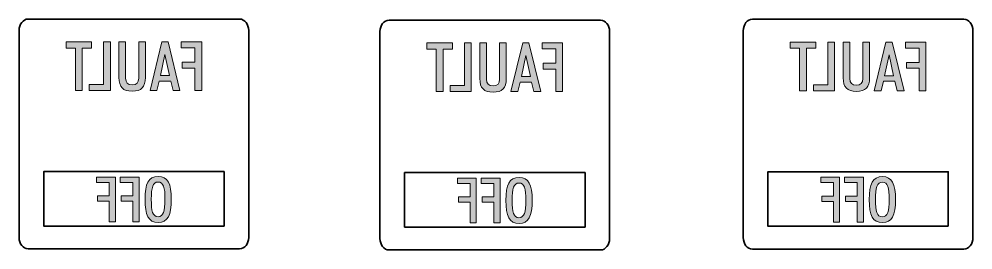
# Model space of a CAD drawing. Header units: millimetres. Extents: x 8 to 201, y 31 to 295.
# Drawn here: x 98.1 to 156.2, y 145.4 to 159.5 of the extents above; entities that cross this region are included whole.
import ezdxf

# ---------------------------------------------------------------- set-up
doc = ezdxf.new("R2010")
doc.units = ezdxf.units.MM
doc.header["$MEASUREMENT"] = 0
doc.layers.add('Layer 1', color=7, linetype='Continuous', lineweight=0)

# ---------------------------------------------------------------- blocks, each defined once
blk = doc.blocks.new('Block_110')
at = {"layer": 'Layer 1', "true_color": 0x1d1e1b, "transparency": 33554687}
h = blk.add_hatch(color=250, dxfattribs=at)
h.dxf.hatch_style = 2
edge = h.paths.add_edge_path()
edge.add_spline(control_points=[(125.957, 147.068), (125.957, 147.068), (125.578, 147.068), (125.578, 147.068), (125.578, 147.068), (125.578, 148.328), (125.578, 148.328), (125.578, 148.328), (124.866, 148.328), (124.866, 148.328), (124.866, 148.328), (124.866, 148.653), (124.866, 148.653), (124.866, 148.653), (125.578, 148.653), (125.578, 148.653), (125.578, 148.653), (125.578, 149.469), (125.578, 149.469), (125.578, 149.469), (124.803, 149.469), (124.803, 149.469), (124.803, 149.469), (124.803, 149.799), (124.803, 149.799), (124.803, 149.799), (125.957, 149.799), (125.957, 149.799), (125.957, 149.799), (125.957, 147.068), (125.957, 147.068)], knot_values=[0, 0, 0, 0, 1, 1, 1, 2, 2, 2, 3, 3, 3, 4, 4, 4, 5, 5, 5, 6, 6, 6, 7, 7, 7, 8, 8, 8, 9, 9, 9, 10, 10, 10, 10], degree=3, periodic=0)
h = blk.add_hatch(color=250, dxfattribs=at)
h.dxf.hatch_style = 2
edge = h.paths.add_edge_path()
edge.add_spline(control_points=[(127.407, 147.068), (127.407, 147.068), (127.028, 147.068), (127.028, 147.068), (127.028, 147.068), (127.028, 148.328), (127.028, 148.328), (127.028, 148.328), (126.317, 148.328), (126.317, 148.328), (126.317, 148.328), (126.317, 148.653), (126.317, 148.653), (126.317, 148.653), (127.028, 148.653), (127.028, 148.653), (127.028, 148.653), (127.028, 149.469), (127.028, 149.469), (127.028, 149.469), (126.253, 149.469), (126.253, 149.469), (126.253, 149.469), (126.253, 149.799), (126.253, 149.799), (126.253, 149.799), (127.407, 149.799), (127.407, 149.799), (127.407, 149.799), (127.407, 147.068), (127.407, 147.068)], knot_values=[0, 0, 0, 0, 1, 1, 1, 2, 2, 2, 3, 3, 3, 4, 4, 4, 5, 5, 5, 6, 6, 6, 7, 7, 7, 8, 8, 8, 9, 9, 9, 10, 10, 10, 10], degree=3, periodic=0)
h = blk.add_hatch(color=250, dxfattribs=at)
h.dxf.hatch_style = 2
edge = h.paths.add_edge_path()
edge.add_spline(control_points=[(128.98, 148.439), (128.98, 149.155), (128.889, 149.492), (128.561, 149.492), (128.233, 149.492), (128.146, 149.155), (128.146, 148.439), (128.146, 147.723), (128.221, 147.382), (128.557, 147.382), (128.881, 147.382), (128.98, 147.719), (128.98, 148.439)], knot_values=[0, 0, 0, 0, 1, 1, 1, 2, 2, 2, 3, 3, 3, 4, 4, 4, 4], degree=3, periodic=0)
edge = h.paths.add_edge_path()
edge.add_spline(control_points=[(129.363, 148.431), (129.363, 147.474), (129.154, 147.033), (128.561, 147.033), (127.968, 147.033), (127.763, 147.478), (127.763, 148.431), (127.763, 149.389), (127.968, 149.833), (128.561, 149.833), (129.154, 149.833), (129.363, 149.389), (129.363, 148.431)], knot_values=[0, 0, 0, 0, 1, 1, 1, 2, 2, 2, 3, 3, 3, 4, 4, 4, 4], degree=3, periodic=0)
at = {"layer": 'Layer 1'}
for points, knots in [([(125.957, 147.068), (125.957, 147.068), (125.578, 147.068), (125.578, 147.068), (125.578, 147.068), (125.578, 148.328), (125.578, 148.328), (125.578, 148.328), (124.866, 148.328), (124.866, 148.328), (124.866, 148.328), (124.866, 148.653), (124.866, 148.653), (124.866, 148.653), (125.578, 148.653), (125.578, 148.653), (125.578, 148.653), (125.578, 149.469), (125.578, 149.469), (125.578, 149.469), (124.803, 149.469), (124.803, 149.469), (124.803, 149.469), (124.803, 149.799), (124.803, 149.799), (124.803, 149.799), (125.957, 149.799), (125.957, 149.799), (125.957, 149.799), (125.957, 147.068), (125.957, 147.068)], [0, 0, 0, 0, 1, 1, 1, 2, 2, 2, 3, 3, 3, 4, 4, 4, 5, 5, 5, 6, 6, 6, 7, 7, 7, 8, 8, 8, 9, 9, 9, 10, 10, 10, 10]), ([(127.407, 147.068), (127.407, 147.068), (127.028, 147.068), (127.028, 147.068), (127.028, 147.068), (127.028, 148.328), (127.028, 148.328), (127.028, 148.328), (126.317, 148.328), (126.317, 148.328), (126.317, 148.328), (126.317, 148.653), (126.317, 148.653), (126.317, 148.653), (127.028, 148.653), (127.028, 148.653), (127.028, 148.653), (127.028, 149.469), (127.028, 149.469), (127.028, 149.469), (126.253, 149.469), (126.253, 149.469), (126.253, 149.469), (126.253, 149.799), (126.253, 149.799), (126.253, 149.799), (127.407, 149.799), (127.407, 149.799), (127.407, 149.799), (127.407, 147.068), (127.407, 147.068)], [0, 0, 0, 0, 1, 1, 1, 2, 2, 2, 3, 3, 3, 4, 4, 4, 5, 5, 5, 6, 6, 6, 7, 7, 7, 8, 8, 8, 9, 9, 9, 10, 10, 10, 10]), ([(129.363, 148.431), (129.363, 147.474), (129.154, 147.033), (128.561, 147.033), (127.968, 147.033), (127.763, 147.478), (127.763, 148.431), (127.763, 149.389), (127.968, 149.833), (128.561, 149.833), (129.154, 149.833), (129.363, 149.389), (129.363, 148.431)], [0, 0, 0, 0, 1, 1, 1, 2, 2, 2, 3, 3, 3, 4, 4, 4, 4]), ([(128.98, 148.439), (128.98, 149.155), (128.889, 149.492), (128.561, 149.492), (128.233, 149.492), (128.146, 149.155), (128.146, 148.439), (128.146, 147.723), (128.221, 147.382), (128.557, 147.382), (128.881, 147.382), (128.98, 147.719), (128.98, 148.439)], [0, 0, 0, 0, 1, 1, 1, 2, 2, 2, 3, 3, 3, 4, 4, 4, 4])]:
    blk.add_open_spline(points, degree=3, knots=knots, dxfattribs=at)
blk = doc.blocks.new('Block_111')
at = {"layer": 'Layer 1', "true_color": 0x1d1e1b, "transparency": 33554687}
h = blk.add_hatch(color=250, dxfattribs=at)
h.dxf.hatch_style = 2
edge = h.paths.add_edge_path()
edge.add_spline(control_points=[(123.93, 155.066), (123.93, 155.066), (123.515, 155.066), (123.515, 155.066), (123.515, 155.066), (123.515, 157.659), (123.515, 157.659), (123.515, 157.659), (122.949, 157.659), (122.949, 157.659), (122.949, 157.659), (122.949, 158.028), (122.949, 158.028), (122.949, 158.028), (124.496, 158.028), (124.496, 158.028), (124.496, 158.028), (124.496, 157.659), (124.496, 157.659), (124.496, 157.659), (123.93, 157.659), (123.93, 157.659), (123.93, 157.659), (123.93, 155.066), (123.93, 155.066)], knot_values=[0, 0, 0, 0, 1, 1, 1, 2, 2, 2, 3, 3, 3, 4, 4, 4, 5, 5, 5, 6, 6, 6, 7, 7, 7, 8, 8, 8, 8], degree=3, periodic=0)
h = blk.add_hatch(color=250, dxfattribs=at)
h.dxf.hatch_style = 2
edge = h.paths.add_edge_path()
edge.add_spline(control_points=[(125.649, 155.066), (125.649, 155.066), (124.355, 155.066), (124.355, 155.066), (124.355, 155.066), (124.355, 155.435), (124.355, 155.435), (124.355, 155.435), (125.238, 155.435), (125.238, 155.435), (125.238, 155.435), (125.238, 158.028), (125.238, 158.028), (125.238, 158.028), (125.649, 158.028), (125.649, 158.028), (125.649, 158.028), (125.649, 155.066), (125.649, 155.066)], knot_values=[0, 0, 0, 0, 1, 1, 1, 2, 2, 2, 3, 3, 3, 4, 4, 4, 5, 5, 5, 6, 6, 6, 6], degree=3, periodic=0)
h = blk.add_hatch(color=250, dxfattribs=at)
h.dxf.hatch_style = 2
edge = h.paths.add_edge_path()
edge.add_spline(control_points=[(127.784, 155.855), (127.784, 155.286), (127.54, 155.028), (126.978, 155.028), (126.417, 155.028), (126.172, 155.286), (126.172, 155.855), (126.172, 155.855), (126.172, 158.028), (126.172, 158.028), (126.172, 158.028), (126.58, 158.028), (126.58, 158.028), (126.58, 158.028), (126.58, 155.822), (126.58, 155.822), (126.58, 155.539), (126.708, 155.406), (126.978, 155.406), (127.248, 155.406), (127.377, 155.539), (127.377, 155.822), (127.377, 155.822), (127.377, 158.028), (127.377, 158.028), (127.377, 158.028), (127.784, 158.028), (127.784, 158.028), (127.784, 158.028), (127.784, 155.855), (127.784, 155.855)], knot_values=[0, 0, 0, 0, 1, 1, 1, 2, 2, 2, 3, 3, 3, 4, 4, 4, 5, 5, 5, 6, 6, 6, 7, 7, 7, 8, 8, 8, 9, 9, 9, 10, 10, 10, 10], degree=3, periodic=0)
h = blk.add_hatch(color=250, dxfattribs=at)
h.dxf.hatch_style = 2
edge = h.paths.add_edge_path()
edge.add_spline(control_points=[(128.976, 157.264), (128.976, 157.264), (128.701, 155.98), (128.701, 155.98), (128.701, 155.98), (129.25, 155.98), (129.25, 155.98), (129.25, 155.98), (128.976, 157.264), (128.976, 157.264)], knot_values=[0, 0, 0, 0, 1, 1, 1, 2, 2, 2, 3, 3, 3, 3], degree=3, periodic=0)
edge = h.paths.add_edge_path()
edge.add_spline(control_points=[(129.884, 155.066), (129.884, 155.066), (129.469, 155.066), (129.469, 155.066), (129.469, 155.066), (129.327, 155.647), (129.327, 155.647), (129.327, 155.647), (128.628, 155.647), (128.628, 155.647), (128.628, 155.647), (128.483, 155.066), (128.483, 155.066), (128.483, 155.066), (128.067, 155.066), (128.067, 155.066), (128.067, 155.066), (128.783, 158.028), (128.783, 158.028), (128.783, 158.028), (129.168, 158.028), (129.168, 158.028), (129.168, 158.028), (129.884, 155.066), (129.884, 155.066)], knot_values=[0, 0, 0, 0, 1, 1, 1, 2, 2, 2, 3, 3, 3, 4, 4, 4, 5, 5, 5, 6, 6, 6, 7, 7, 7, 8, 8, 8, 8], degree=3, periodic=0)
h = blk.add_hatch(color=250, dxfattribs=at)
h.dxf.hatch_style = 2
edge = h.paths.add_edge_path()
edge.add_spline(control_points=[(131.217, 155.066), (131.217, 155.066), (130.806, 155.066), (130.806, 155.066), (130.806, 155.066), (130.806, 156.433), (130.806, 156.433), (130.806, 156.433), (130.034, 156.433), (130.034, 156.433), (130.034, 156.433), (130.034, 156.786), (130.034, 156.786), (130.034, 156.786), (130.806, 156.786), (130.806, 156.786), (130.806, 156.786), (130.806, 157.671), (130.806, 157.671), (130.806, 157.671), (129.966, 157.671), (129.966, 157.671), (129.966, 157.671), (129.966, 158.028), (129.966, 158.028), (129.966, 158.028), (131.217, 158.028), (131.217, 158.028), (131.217, 158.028), (131.217, 155.066), (131.217, 155.066)], knot_values=[0, 0, 0, 0, 1, 1, 1, 2, 2, 2, 3, 3, 3, 4, 4, 4, 5, 5, 5, 6, 6, 6, 7, 7, 7, 8, 8, 8, 9, 9, 9, 10, 10, 10, 10], degree=3, periodic=0)
at = {"layer": 'Layer 1'}
for points, knots in [([(123.93, 155.066), (123.93, 155.066), (123.515, 155.066), (123.515, 155.066), (123.515, 155.066), (123.515, 157.659), (123.515, 157.659), (123.515, 157.659), (122.949, 157.659), (122.949, 157.659), (122.949, 157.659), (122.949, 158.028), (122.949, 158.028), (122.949, 158.028), (124.496, 158.028), (124.496, 158.028), (124.496, 158.028), (124.496, 157.659), (124.496, 157.659), (124.496, 157.659), (123.93, 157.659), (123.93, 157.659), (123.93, 157.659), (123.93, 155.066), (123.93, 155.066)], [0, 0, 0, 0, 1, 1, 1, 2, 2, 2, 3, 3, 3, 4, 4, 4, 5, 5, 5, 6, 6, 6, 7, 7, 7, 8, 8, 8, 8]), ([(125.649, 155.066), (125.649, 155.066), (124.355, 155.066), (124.355, 155.066), (124.355, 155.066), (124.355, 155.435), (124.355, 155.435), (124.355, 155.435), (125.238, 155.435), (125.238, 155.435), (125.238, 155.435), (125.238, 158.028), (125.238, 158.028), (125.238, 158.028), (125.649, 158.028), (125.649, 158.028), (125.649, 158.028), (125.649, 155.066), (125.649, 155.066)], [0, 0, 0, 0, 1, 1, 1, 2, 2, 2, 3, 3, 3, 4, 4, 4, 5, 5, 5, 6, 6, 6, 6]), ([(127.784, 155.855), (127.784, 155.286), (127.54, 155.028), (126.978, 155.028), (126.417, 155.028), (126.172, 155.286), (126.172, 155.855), (126.172, 155.855), (126.172, 158.028), (126.172, 158.028), (126.172, 158.028), (126.58, 158.028), (126.58, 158.028), (126.58, 158.028), (126.58, 155.822), (126.58, 155.822), (126.58, 155.539), (126.708, 155.406), (126.978, 155.406), (127.248, 155.406), (127.377, 155.539), (127.377, 155.822), (127.377, 155.822), (127.377, 158.028), (127.377, 158.028), (127.377, 158.028), (127.784, 158.028), (127.784, 158.028), (127.784, 158.028), (127.784, 155.855), (127.784, 155.855)], [0, 0, 0, 0, 1, 1, 1, 2, 2, 2, 3, 3, 3, 4, 4, 4, 5, 5, 5, 6, 6, 6, 7, 7, 7, 8, 8, 8, 9, 9, 9, 10, 10, 10, 10]), ([(129.884, 155.066), (129.884, 155.066), (129.469, 155.066), (129.469, 155.066), (129.469, 155.066), (129.327, 155.647), (129.327, 155.647), (129.327, 155.647), (128.628, 155.647), (128.628, 155.647), (128.628, 155.647), (128.483, 155.066), (128.483, 155.066), (128.483, 155.066), (128.067, 155.066), (128.067, 155.066), (128.067, 155.066), (128.783, 158.028), (128.783, 158.028), (128.783, 158.028), (129.168, 158.028), (129.168, 158.028), (129.168, 158.028), (129.884, 155.066), (129.884, 155.066)], [0, 0, 0, 0, 1, 1, 1, 2, 2, 2, 3, 3, 3, 4, 4, 4, 5, 5, 5, 6, 6, 6, 7, 7, 7, 8, 8, 8, 8]), ([(131.217, 155.066), (131.217, 155.066), (130.806, 155.066), (130.806, 155.066), (130.806, 155.066), (130.806, 156.433), (130.806, 156.433), (130.806, 156.433), (130.034, 156.433), (130.034, 156.433), (130.034, 156.433), (130.034, 156.786), (130.034, 156.786), (130.034, 156.786), (130.806, 156.786), (130.806, 156.786), (130.806, 156.786), (130.806, 157.671), (130.806, 157.671), (130.806, 157.671), (129.966, 157.671), (129.966, 157.671), (129.966, 157.671), (129.966, 158.028), (129.966, 158.028), (129.966, 158.028), (131.217, 158.028), (131.217, 158.028), (131.217, 158.028), (131.217, 155.066), (131.217, 155.066)], [0, 0, 0, 0, 1, 1, 1, 2, 2, 2, 3, 3, 3, 4, 4, 4, 5, 5, 5, 6, 6, 6, 7, 7, 7, 8, 8, 8, 9, 9, 9, 10, 10, 10, 10]), ([(128.976, 157.264), (128.976, 157.264), (128.701, 155.98), (128.701, 155.98), (128.701, 155.98), (129.25, 155.98), (129.25, 155.98), (129.25, 155.98), (128.976, 157.264), (128.976, 157.264)], [0, 0, 0, 0, 1, 1, 1, 2, 2, 2, 3, 3, 3, 3])]:
    blk.add_open_spline(points, degree=3, knots=knots, dxfattribs=at)
blk = doc.blocks.new('Block_112')
at = {"layer": 'Layer 1', "true_color": 0x1d1e1b, "transparency": 33554687}
h = blk.add_hatch(color=250, dxfattribs=at)
h.dxf.hatch_style = 2
edge = h.paths.add_edge_path()
edge.add_spline(control_points=[(148.11, 147.117), (148.11, 147.117), (147.731, 147.117), (147.731, 147.117), (147.731, 147.117), (147.731, 148.377), (147.731, 148.377), (147.731, 148.377), (147.019, 148.377), (147.019, 148.377), (147.019, 148.377), (147.019, 148.703), (147.019, 148.703), (147.019, 148.703), (147.731, 148.703), (147.731, 148.703), (147.731, 148.703), (147.731, 149.519), (147.731, 149.519), (147.731, 149.519), (146.956, 149.519), (146.956, 149.519), (146.956, 149.519), (146.956, 149.848), (146.956, 149.848), (146.956, 149.848), (148.11, 149.848), (148.11, 149.848), (148.11, 149.848), (148.11, 147.117), (148.11, 147.117)], knot_values=[0, 0, 0, 0, 1, 1, 1, 2, 2, 2, 3, 3, 3, 4, 4, 4, 5, 5, 5, 6, 6, 6, 7, 7, 7, 8, 8, 8, 9, 9, 9, 10, 10, 10, 10], degree=3, periodic=0)
h = blk.add_hatch(color=250, dxfattribs=at)
h.dxf.hatch_style = 2
edge = h.paths.add_edge_path()
edge.add_spline(control_points=[(149.56, 147.117), (149.56, 147.117), (149.181, 147.117), (149.181, 147.117), (149.181, 147.117), (149.181, 148.377), (149.181, 148.377), (149.181, 148.377), (148.47, 148.377), (148.47, 148.377), (148.47, 148.377), (148.47, 148.703), (148.47, 148.703), (148.47, 148.703), (149.181, 148.703), (149.181, 148.703), (149.181, 148.703), (149.181, 149.519), (149.181, 149.519), (149.181, 149.519), (148.406, 149.519), (148.406, 149.519), (148.406, 149.519), (148.406, 149.848), (148.406, 149.848), (148.406, 149.848), (149.56, 149.848), (149.56, 149.848), (149.56, 149.848), (149.56, 147.117), (149.56, 147.117)], knot_values=[0, 0, 0, 0, 1, 1, 1, 2, 2, 2, 3, 3, 3, 4, 4, 4, 5, 5, 5, 6, 6, 6, 7, 7, 7, 8, 8, 8, 9, 9, 9, 10, 10, 10, 10], degree=3, periodic=0)
h = blk.add_hatch(color=250, dxfattribs=at)
h.dxf.hatch_style = 2
edge = h.paths.add_edge_path()
edge.add_spline(control_points=[(151.133, 148.488), (151.133, 149.205), (151.042, 149.542), (150.714, 149.542), (150.386, 149.542), (150.299, 149.205), (150.299, 148.488), (150.299, 147.772), (150.374, 147.431), (150.71, 147.431), (151.034, 147.431), (151.133, 147.768), (151.133, 148.488)], knot_values=[0, 0, 0, 0, 1, 1, 1, 2, 2, 2, 3, 3, 3, 4, 4, 4, 4], degree=3, periodic=0)
edge = h.paths.add_edge_path()
edge.add_spline(control_points=[(151.516, 148.481), (151.516, 147.523), (151.307, 147.082), (150.714, 147.082), (150.121, 147.082), (149.916, 147.527), (149.916, 148.481), (149.916, 149.438), (150.121, 149.882), (150.714, 149.882), (151.307, 149.882), (151.516, 149.438), (151.516, 148.481)], knot_values=[0, 0, 0, 0, 1, 1, 1, 2, 2, 2, 3, 3, 3, 4, 4, 4, 4], degree=3, periodic=0)
at = {"layer": 'Layer 1'}
for points, knots in [([(148.11, 147.117), (148.11, 147.117), (147.731, 147.117), (147.731, 147.117), (147.731, 147.117), (147.731, 148.377), (147.731, 148.377), (147.731, 148.377), (147.019, 148.377), (147.019, 148.377), (147.019, 148.377), (147.019, 148.703), (147.019, 148.703), (147.019, 148.703), (147.731, 148.703), (147.731, 148.703), (147.731, 148.703), (147.731, 149.519), (147.731, 149.519), (147.731, 149.519), (146.956, 149.519), (146.956, 149.519), (146.956, 149.519), (146.956, 149.848), (146.956, 149.848), (146.956, 149.848), (148.11, 149.848), (148.11, 149.848), (148.11, 149.848), (148.11, 147.117), (148.11, 147.117)], [0, 0, 0, 0, 1, 1, 1, 2, 2, 2, 3, 3, 3, 4, 4, 4, 5, 5, 5, 6, 6, 6, 7, 7, 7, 8, 8, 8, 9, 9, 9, 10, 10, 10, 10]), ([(149.56, 147.117), (149.56, 147.117), (149.181, 147.117), (149.181, 147.117), (149.181, 147.117), (149.181, 148.377), (149.181, 148.377), (149.181, 148.377), (148.47, 148.377), (148.47, 148.377), (148.47, 148.377), (148.47, 148.703), (148.47, 148.703), (148.47, 148.703), (149.181, 148.703), (149.181, 148.703), (149.181, 148.703), (149.181, 149.519), (149.181, 149.519), (149.181, 149.519), (148.406, 149.519), (148.406, 149.519), (148.406, 149.519), (148.406, 149.848), (148.406, 149.848), (148.406, 149.848), (149.56, 149.848), (149.56, 149.848), (149.56, 149.848), (149.56, 147.117), (149.56, 147.117)], [0, 0, 0, 0, 1, 1, 1, 2, 2, 2, 3, 3, 3, 4, 4, 4, 5, 5, 5, 6, 6, 6, 7, 7, 7, 8, 8, 8, 9, 9, 9, 10, 10, 10, 10]), ([(151.516, 148.481), (151.516, 147.523), (151.307, 147.082), (150.714, 147.082), (150.121, 147.082), (149.916, 147.527), (149.916, 148.481), (149.916, 149.438), (150.121, 149.882), (150.714, 149.882), (151.307, 149.882), (151.516, 149.438), (151.516, 148.481)], [0, 0, 0, 0, 1, 1, 1, 2, 2, 2, 3, 3, 3, 4, 4, 4, 4]), ([(151.133, 148.488), (151.133, 149.205), (151.042, 149.542), (150.714, 149.542), (150.386, 149.542), (150.299, 149.205), (150.299, 148.488), (150.299, 147.772), (150.374, 147.431), (150.71, 147.431), (151.034, 147.431), (151.133, 147.768), (151.133, 148.488)], [0, 0, 0, 0, 1, 1, 1, 2, 2, 2, 3, 3, 3, 4, 4, 4, 4])]:
    blk.add_open_spline(points, degree=3, knots=knots, dxfattribs=at)
blk = doc.blocks.new('Block_113')
at = {"layer": 'Layer 1', "true_color": 0x1d1e1b, "transparency": 33554687}
h = blk.add_hatch(color=250, dxfattribs=at)
h.dxf.hatch_style = 2
edge = h.paths.add_edge_path()
edge.add_spline(control_points=[(146.084, 155.115), (146.084, 155.115), (145.668, 155.115), (145.668, 155.115), (145.668, 155.115), (145.668, 157.708), (145.668, 157.708), (145.668, 157.708), (145.102, 157.708), (145.102, 157.708), (145.102, 157.708), (145.102, 158.078), (145.102, 158.078), (145.102, 158.078), (146.649, 158.078), (146.649, 158.078), (146.649, 158.078), (146.649, 157.708), (146.649, 157.708), (146.649, 157.708), (146.084, 157.708), (146.084, 157.708), (146.084, 157.708), (146.084, 155.115), (146.084, 155.115)], knot_values=[0, 0, 0, 0, 1, 1, 1, 2, 2, 2, 3, 3, 3, 4, 4, 4, 5, 5, 5, 6, 6, 6, 7, 7, 7, 8, 8, 8, 8], degree=3, periodic=0)
h = blk.add_hatch(color=250, dxfattribs=at)
h.dxf.hatch_style = 2
edge = h.paths.add_edge_path()
edge.add_spline(control_points=[(147.802, 155.115), (147.802, 155.115), (146.508, 155.115), (146.508, 155.115), (146.508, 155.115), (146.508, 155.485), (146.508, 155.485), (146.508, 155.485), (147.391, 155.485), (147.391, 155.485), (147.391, 155.485), (147.391, 158.078), (147.391, 158.078), (147.391, 158.078), (147.802, 158.078), (147.802, 158.078), (147.802, 158.078), (147.802, 155.115), (147.802, 155.115)], knot_values=[0, 0, 0, 0, 1, 1, 1, 2, 2, 2, 3, 3, 3, 4, 4, 4, 5, 5, 5, 6, 6, 6, 6], degree=3, periodic=0)
h = blk.add_hatch(color=250, dxfattribs=at)
h.dxf.hatch_style = 2
edge = h.paths.add_edge_path()
edge.add_spline(control_points=[(149.937, 155.905), (149.937, 155.335), (149.693, 155.078), (149.131, 155.078), (148.57, 155.078), (148.325, 155.335), (148.325, 155.905), (148.325, 155.905), (148.325, 158.078), (148.325, 158.078), (148.325, 158.078), (148.733, 158.078), (148.733, 158.078), (148.733, 158.078), (148.733, 155.871), (148.733, 155.871), (148.733, 155.589), (148.861, 155.456), (149.131, 155.456), (149.401, 155.456), (149.53, 155.589), (149.53, 155.871), (149.53, 155.871), (149.53, 158.078), (149.53, 158.078), (149.53, 158.078), (149.937, 158.078), (149.937, 158.078), (149.937, 158.078), (149.937, 155.905), (149.937, 155.905)], knot_values=[0, 0, 0, 0, 1, 1, 1, 2, 2, 2, 3, 3, 3, 4, 4, 4, 5, 5, 5, 6, 6, 6, 7, 7, 7, 8, 8, 8, 9, 9, 9, 10, 10, 10, 10], degree=3, periodic=0)
h = blk.add_hatch(color=250, dxfattribs=at)
h.dxf.hatch_style = 2
edge = h.paths.add_edge_path()
edge.add_spline(control_points=[(151.129, 157.313), (151.129, 157.313), (150.854, 156.029), (150.854, 156.029), (150.854, 156.029), (151.403, 156.029), (151.403, 156.029), (151.403, 156.029), (151.129, 157.313), (151.129, 157.313)], knot_values=[0, 0, 0, 0, 1, 1, 1, 2, 2, 2, 3, 3, 3, 3], degree=3, periodic=0)
edge = h.paths.add_edge_path()
edge.add_spline(control_points=[(152.037, 155.115), (152.037, 155.115), (151.622, 155.115), (151.622, 155.115), (151.622, 155.115), (151.48, 155.697), (151.48, 155.697), (151.48, 155.697), (150.781, 155.697), (150.781, 155.697), (150.781, 155.697), (150.636, 155.115), (150.636, 155.115), (150.636, 155.115), (150.22, 155.115), (150.22, 155.115), (150.22, 155.115), (150.936, 158.078), (150.936, 158.078), (150.936, 158.078), (151.321, 158.078), (151.321, 158.078), (151.321, 158.078), (152.037, 155.115), (152.037, 155.115)], knot_values=[0, 0, 0, 0, 1, 1, 1, 2, 2, 2, 3, 3, 3, 4, 4, 4, 5, 5, 5, 6, 6, 6, 7, 7, 7, 8, 8, 8, 8], degree=3, periodic=0)
h = blk.add_hatch(color=250, dxfattribs=at)
h.dxf.hatch_style = 2
edge = h.paths.add_edge_path()
edge.add_spline(control_points=[(153.37, 155.115), (153.37, 155.115), (152.959, 155.115), (152.959, 155.115), (152.959, 155.115), (152.959, 156.482), (152.959, 156.482), (152.959, 156.482), (152.187, 156.482), (152.187, 156.482), (152.187, 156.482), (152.187, 156.835), (152.187, 156.835), (152.187, 156.835), (152.959, 156.835), (152.959, 156.835), (152.959, 156.835), (152.959, 157.72), (152.959, 157.72), (152.959, 157.72), (152.119, 157.72), (152.119, 157.72), (152.119, 157.72), (152.119, 158.078), (152.119, 158.078), (152.119, 158.078), (153.37, 158.078), (153.37, 158.078), (153.37, 158.078), (153.37, 155.115), (153.37, 155.115)], knot_values=[0, 0, 0, 0, 1, 1, 1, 2, 2, 2, 3, 3, 3, 4, 4, 4, 5, 5, 5, 6, 6, 6, 7, 7, 7, 8, 8, 8, 9, 9, 9, 10, 10, 10, 10], degree=3, periodic=0)
at = {"layer": 'Layer 1'}
for points, knots in [([(146.084, 155.115), (146.084, 155.115), (145.668, 155.115), (145.668, 155.115), (145.668, 155.115), (145.668, 157.708), (145.668, 157.708), (145.668, 157.708), (145.102, 157.708), (145.102, 157.708), (145.102, 157.708), (145.102, 158.078), (145.102, 158.078), (145.102, 158.078), (146.649, 158.078), (146.649, 158.078), (146.649, 158.078), (146.649, 157.708), (146.649, 157.708), (146.649, 157.708), (146.084, 157.708), (146.084, 157.708), (146.084, 157.708), (146.084, 155.115), (146.084, 155.115)], [0, 0, 0, 0, 1, 1, 1, 2, 2, 2, 3, 3, 3, 4, 4, 4, 5, 5, 5, 6, 6, 6, 7, 7, 7, 8, 8, 8, 8]), ([(147.802, 155.115), (147.802, 155.115), (146.508, 155.115), (146.508, 155.115), (146.508, 155.115), (146.508, 155.485), (146.508, 155.485), (146.508, 155.485), (147.391, 155.485), (147.391, 155.485), (147.391, 155.485), (147.391, 158.078), (147.391, 158.078), (147.391, 158.078), (147.802, 158.078), (147.802, 158.078), (147.802, 158.078), (147.802, 155.115), (147.802, 155.115)], [0, 0, 0, 0, 1, 1, 1, 2, 2, 2, 3, 3, 3, 4, 4, 4, 5, 5, 5, 6, 6, 6, 6]), ([(149.937, 155.905), (149.937, 155.335), (149.693, 155.078), (149.131, 155.078), (148.57, 155.078), (148.325, 155.335), (148.325, 155.905), (148.325, 155.905), (148.325, 158.078), (148.325, 158.078), (148.325, 158.078), (148.733, 158.078), (148.733, 158.078), (148.733, 158.078), (148.733, 155.871), (148.733, 155.871), (148.733, 155.589), (148.861, 155.456), (149.131, 155.456), (149.401, 155.456), (149.53, 155.589), (149.53, 155.871), (149.53, 155.871), (149.53, 158.078), (149.53, 158.078), (149.53, 158.078), (149.937, 158.078), (149.937, 158.078), (149.937, 158.078), (149.937, 155.905), (149.937, 155.905)], [0, 0, 0, 0, 1, 1, 1, 2, 2, 2, 3, 3, 3, 4, 4, 4, 5, 5, 5, 6, 6, 6, 7, 7, 7, 8, 8, 8, 9, 9, 9, 10, 10, 10, 10]), ([(152.037, 155.115), (152.037, 155.115), (151.622, 155.115), (151.622, 155.115), (151.622, 155.115), (151.48, 155.697), (151.48, 155.697), (151.48, 155.697), (150.781, 155.697), (150.781, 155.697), (150.781, 155.697), (150.636, 155.115), (150.636, 155.115), (150.636, 155.115), (150.22, 155.115), (150.22, 155.115), (150.22, 155.115), (150.936, 158.078), (150.936, 158.078), (150.936, 158.078), (151.321, 158.078), (151.321, 158.078), (151.321, 158.078), (152.037, 155.115), (152.037, 155.115)], [0, 0, 0, 0, 1, 1, 1, 2, 2, 2, 3, 3, 3, 4, 4, 4, 5, 5, 5, 6, 6, 6, 7, 7, 7, 8, 8, 8, 8]), ([(153.37, 155.115), (153.37, 155.115), (152.959, 155.115), (152.959, 155.115), (152.959, 155.115), (152.959, 156.482), (152.959, 156.482), (152.959, 156.482), (152.187, 156.482), (152.187, 156.482), (152.187, 156.482), (152.187, 156.835), (152.187, 156.835), (152.187, 156.835), (152.959, 156.835), (152.959, 156.835), (152.959, 156.835), (152.959, 157.72), (152.959, 157.72), (152.959, 157.72), (152.119, 157.72), (152.119, 157.72), (152.119, 157.72), (152.119, 158.078), (152.119, 158.078), (152.119, 158.078), (153.37, 158.078), (153.37, 158.078), (153.37, 158.078), (153.37, 155.115), (153.37, 155.115)], [0, 0, 0, 0, 1, 1, 1, 2, 2, 2, 3, 3, 3, 4, 4, 4, 5, 5, 5, 6, 6, 6, 7, 7, 7, 8, 8, 8, 9, 9, 9, 10, 10, 10, 10]), ([(151.129, 157.313), (151.129, 157.313), (150.854, 156.029), (150.854, 156.029), (150.854, 156.029), (151.403, 156.029), (151.403, 156.029), (151.403, 156.029), (151.129, 157.313), (151.129, 157.313)], [0, 0, 0, 0, 1, 1, 1, 2, 2, 2, 3, 3, 3, 3])]:
    blk.add_open_spline(points, degree=3, knots=knots, dxfattribs=at)
blk = doc.blocks.new('Block_116')
at = {"layer": 'Layer 1', "true_color": 0x1d1e1b, "transparency": 33554687}
h = blk.add_hatch(color=250, dxfattribs=at)
h.dxf.hatch_style = 2
edge = h.paths.add_edge_path()
edge.add_spline(control_points=[(103.95, 147.129), (103.95, 147.129), (103.571, 147.129), (103.571, 147.129), (103.571, 147.129), (103.571, 148.389), (103.571, 148.389), (103.571, 148.389), (102.86, 148.389), (102.86, 148.389), (102.86, 148.389), (102.86, 148.715), (102.86, 148.715), (102.86, 148.715), (103.571, 148.715), (103.571, 148.715), (103.571, 148.715), (103.571, 149.531), (103.571, 149.531), (103.571, 149.531), (102.796, 149.531), (102.796, 149.531), (102.796, 149.531), (102.796, 149.86), (102.796, 149.86), (102.796, 149.86), (103.95, 149.86), (103.95, 149.86), (103.95, 149.86), (103.95, 147.129), (103.95, 147.129)], knot_values=[0, 0, 0, 0, 1, 1, 1, 2, 2, 2, 3, 3, 3, 4, 4, 4, 5, 5, 5, 6, 6, 6, 7, 7, 7, 8, 8, 8, 9, 9, 9, 10, 10, 10, 10], degree=3, periodic=0)
h = blk.add_hatch(color=250, dxfattribs=at)
h.dxf.hatch_style = 2
edge = h.paths.add_edge_path()
edge.add_spline(control_points=[(105.4, 147.129), (105.4, 147.129), (105.021, 147.129), (105.021, 147.129), (105.021, 147.129), (105.021, 148.389), (105.021, 148.389), (105.021, 148.389), (104.31, 148.389), (104.31, 148.389), (104.31, 148.389), (104.31, 148.715), (104.31, 148.715), (104.31, 148.715), (105.021, 148.715), (105.021, 148.715), (105.021, 148.715), (105.021, 149.531), (105.021, 149.531), (105.021, 149.531), (104.247, 149.531), (104.247, 149.531), (104.247, 149.531), (104.247, 149.86), (104.247, 149.86), (104.247, 149.86), (105.4, 149.86), (105.4, 149.86), (105.4, 149.86), (105.4, 147.129), (105.4, 147.129)], knot_values=[0, 0, 0, 0, 1, 1, 1, 2, 2, 2, 3, 3, 3, 4, 4, 4, 5, 5, 5, 6, 6, 6, 7, 7, 7, 8, 8, 8, 9, 9, 9, 10, 10, 10, 10], degree=3, periodic=0)
h = blk.add_hatch(color=250, dxfattribs=at)
h.dxf.hatch_style = 2
edge = h.paths.add_edge_path()
edge.add_spline(control_points=[(106.973, 148.501), (106.973, 149.217), (106.882, 149.554), (106.554, 149.554), (106.226, 149.554), (106.139, 149.217), (106.139, 148.501), (106.139, 147.784), (106.214, 147.443), (106.55, 147.443), (106.874, 147.443), (106.973, 147.78), (106.973, 148.501)], knot_values=[0, 0, 0, 0, 1, 1, 1, 2, 2, 2, 3, 3, 3, 4, 4, 4, 4], degree=3, periodic=0)
edge = h.paths.add_edge_path()
edge.add_spline(control_points=[(107.356, 148.493), (107.356, 147.535), (107.147, 147.095), (106.554, 147.095), (105.962, 147.095), (105.756, 147.539), (105.756, 148.493), (105.756, 149.451), (105.962, 149.895), (106.554, 149.895), (107.147, 149.895), (107.356, 149.451), (107.356, 148.493)], knot_values=[0, 0, 0, 0, 1, 1, 1, 2, 2, 2, 3, 3, 3, 4, 4, 4, 4], degree=3, periodic=0)
at = {"layer": 'Layer 1'}
for points, knots in [([(103.95, 147.129), (103.95, 147.129), (103.571, 147.129), (103.571, 147.129), (103.571, 147.129), (103.571, 148.389), (103.571, 148.389), (103.571, 148.389), (102.86, 148.389), (102.86, 148.389), (102.86, 148.389), (102.86, 148.715), (102.86, 148.715), (102.86, 148.715), (103.571, 148.715), (103.571, 148.715), (103.571, 148.715), (103.571, 149.531), (103.571, 149.531), (103.571, 149.531), (102.796, 149.531), (102.796, 149.531), (102.796, 149.531), (102.796, 149.86), (102.796, 149.86), (102.796, 149.86), (103.95, 149.86), (103.95, 149.86), (103.95, 149.86), (103.95, 147.129), (103.95, 147.129)], [0, 0, 0, 0, 1, 1, 1, 2, 2, 2, 3, 3, 3, 4, 4, 4, 5, 5, 5, 6, 6, 6, 7, 7, 7, 8, 8, 8, 9, 9, 9, 10, 10, 10, 10]), ([(105.4, 147.129), (105.4, 147.129), (105.021, 147.129), (105.021, 147.129), (105.021, 147.129), (105.021, 148.389), (105.021, 148.389), (105.021, 148.389), (104.31, 148.389), (104.31, 148.389), (104.31, 148.389), (104.31, 148.715), (104.31, 148.715), (104.31, 148.715), (105.021, 148.715), (105.021, 148.715), (105.021, 148.715), (105.021, 149.531), (105.021, 149.531), (105.021, 149.531), (104.247, 149.531), (104.247, 149.531), (104.247, 149.531), (104.247, 149.86), (104.247, 149.86), (104.247, 149.86), (105.4, 149.86), (105.4, 149.86), (105.4, 149.86), (105.4, 147.129), (105.4, 147.129)], [0, 0, 0, 0, 1, 1, 1, 2, 2, 2, 3, 3, 3, 4, 4, 4, 5, 5, 5, 6, 6, 6, 7, 7, 7, 8, 8, 8, 9, 9, 9, 10, 10, 10, 10]), ([(107.356, 148.493), (107.356, 147.535), (107.147, 147.095), (106.554, 147.095), (105.962, 147.095), (105.756, 147.539), (105.756, 148.493), (105.756, 149.451), (105.962, 149.895), (106.554, 149.895), (107.147, 149.895), (107.356, 149.451), (107.356, 148.493)], [0, 0, 0, 0, 1, 1, 1, 2, 2, 2, 3, 3, 3, 4, 4, 4, 4]), ([(106.973, 148.501), (106.973, 149.217), (106.882, 149.554), (106.554, 149.554), (106.226, 149.554), (106.139, 149.217), (106.139, 148.501), (106.139, 147.784), (106.214, 147.443), (106.55, 147.443), (106.874, 147.443), (106.973, 147.78), (106.973, 148.501)], [0, 0, 0, 0, 1, 1, 1, 2, 2, 2, 3, 3, 3, 4, 4, 4, 4])]:
    blk.add_open_spline(points, degree=3, knots=knots, dxfattribs=at)
blk = doc.blocks.new('Block_117')
at = {"layer": 'Layer 1', "true_color": 0x1d1e1b, "transparency": 33554687}
h = blk.add_hatch(color=250, dxfattribs=at)
h.dxf.hatch_style = 2
edge = h.paths.add_edge_path()
edge.add_spline(control_points=[(101.924, 155.127), (101.924, 155.127), (101.508, 155.127), (101.508, 155.127), (101.508, 155.127), (101.508, 157.72), (101.508, 157.72), (101.508, 157.72), (100.942, 157.72), (100.942, 157.72), (100.942, 157.72), (100.942, 158.09), (100.942, 158.09), (100.942, 158.09), (102.489, 158.09), (102.489, 158.09), (102.489, 158.09), (102.489, 157.72), (102.489, 157.72), (102.489, 157.72), (101.924, 157.72), (101.924, 157.72), (101.924, 157.72), (101.924, 155.127), (101.924, 155.127)], knot_values=[0, 0, 0, 0, 1, 1, 1, 2, 2, 2, 3, 3, 3, 4, 4, 4, 5, 5, 5, 6, 6, 6, 7, 7, 7, 8, 8, 8, 8], degree=3, periodic=0)
h = blk.add_hatch(color=250, dxfattribs=at)
h.dxf.hatch_style = 2
edge = h.paths.add_edge_path()
edge.add_spline(control_points=[(103.643, 155.127), (103.643, 155.127), (102.348, 155.127), (102.348, 155.127), (102.348, 155.127), (102.348, 155.497), (102.348, 155.497), (102.348, 155.497), (103.231, 155.497), (103.231, 155.497), (103.231, 155.497), (103.231, 158.09), (103.231, 158.09), (103.231, 158.09), (103.643, 158.09), (103.643, 158.09), (103.643, 158.09), (103.643, 155.127), (103.643, 155.127)], knot_values=[0, 0, 0, 0, 1, 1, 1, 2, 2, 2, 3, 3, 3, 4, 4, 4, 5, 5, 5, 6, 6, 6, 6], degree=3, periodic=0)
h = blk.add_hatch(color=250, dxfattribs=at)
h.dxf.hatch_style = 2
edge = h.paths.add_edge_path()
edge.add_spline(control_points=[(105.777, 155.917), (105.777, 155.347), (105.533, 155.09), (104.971, 155.09), (104.41, 155.09), (104.165, 155.347), (104.165, 155.917), (104.165, 155.917), (104.165, 158.09), (104.165, 158.09), (104.165, 158.09), (104.573, 158.09), (104.573, 158.09), (104.573, 158.09), (104.573, 155.884), (104.573, 155.884), (104.573, 155.601), (104.701, 155.468), (104.971, 155.468), (105.241, 155.468), (105.37, 155.601), (105.37, 155.884), (105.37, 155.884), (105.37, 158.09), (105.37, 158.09), (105.37, 158.09), (105.777, 158.09), (105.777, 158.09), (105.777, 158.09), (105.777, 155.917), (105.777, 155.917)], knot_values=[0, 0, 0, 0, 1, 1, 1, 2, 2, 2, 3, 3, 3, 4, 4, 4, 5, 5, 5, 6, 6, 6, 7, 7, 7, 8, 8, 8, 9, 9, 9, 10, 10, 10, 10], degree=3, periodic=0)
h = blk.add_hatch(color=250, dxfattribs=at)
h.dxf.hatch_style = 2
edge = h.paths.add_edge_path()
edge.add_spline(control_points=[(106.969, 157.325), (106.969, 157.325), (106.694, 156.041), (106.694, 156.041), (106.694, 156.041), (107.243, 156.041), (107.243, 156.041), (107.243, 156.041), (106.969, 157.325), (106.969, 157.325)], knot_values=[0, 0, 0, 0, 1, 1, 1, 2, 2, 2, 3, 3, 3, 3], degree=3, periodic=0)
edge = h.paths.add_edge_path()
edge.add_spline(control_points=[(107.877, 155.127), (107.877, 155.127), (107.462, 155.127), (107.462, 155.127), (107.462, 155.127), (107.32, 155.709), (107.32, 155.709), (107.32, 155.709), (106.622, 155.709), (106.622, 155.709), (106.622, 155.709), (106.476, 155.127), (106.476, 155.127), (106.476, 155.127), (106.06, 155.127), (106.06, 155.127), (106.06, 155.127), (106.776, 158.09), (106.776, 158.09), (106.776, 158.09), (107.162, 158.09), (107.162, 158.09), (107.162, 158.09), (107.877, 155.127), (107.877, 155.127)], knot_values=[0, 0, 0, 0, 1, 1, 1, 2, 2, 2, 3, 3, 3, 4, 4, 4, 5, 5, 5, 6, 6, 6, 7, 7, 7, 8, 8, 8, 8], degree=3, periodic=0)
h = blk.add_hatch(color=250, dxfattribs=at)
h.dxf.hatch_style = 2
edge = h.paths.add_edge_path()
edge.add_spline(control_points=[(109.211, 155.127), (109.211, 155.127), (108.799, 155.127), (108.799, 155.127), (108.799, 155.127), (108.799, 156.494), (108.799, 156.494), (108.799, 156.494), (108.028, 156.494), (108.028, 156.494), (108.028, 156.494), (108.028, 156.848), (108.028, 156.848), (108.028, 156.848), (108.799, 156.848), (108.799, 156.848), (108.799, 156.848), (108.799, 157.733), (108.799, 157.733), (108.799, 157.733), (107.959, 157.733), (107.959, 157.733), (107.959, 157.733), (107.959, 158.09), (107.959, 158.09), (107.959, 158.09), (109.211, 158.09), (109.211, 158.09), (109.211, 158.09), (109.211, 155.127), (109.211, 155.127)], knot_values=[0, 0, 0, 0, 1, 1, 1, 2, 2, 2, 3, 3, 3, 4, 4, 4, 5, 5, 5, 6, 6, 6, 7, 7, 7, 8, 8, 8, 9, 9, 9, 10, 10, 10, 10], degree=3, periodic=0)
at = {"layer": 'Layer 1'}
for points, knots in [([(101.924, 155.127), (101.924, 155.127), (101.508, 155.127), (101.508, 155.127), (101.508, 155.127), (101.508, 157.72), (101.508, 157.72), (101.508, 157.72), (100.942, 157.72), (100.942, 157.72), (100.942, 157.72), (100.942, 158.09), (100.942, 158.09), (100.942, 158.09), (102.489, 158.09), (102.489, 158.09), (102.489, 158.09), (102.489, 157.72), (102.489, 157.72), (102.489, 157.72), (101.924, 157.72), (101.924, 157.72), (101.924, 157.72), (101.924, 155.127), (101.924, 155.127)], [0, 0, 0, 0, 1, 1, 1, 2, 2, 2, 3, 3, 3, 4, 4, 4, 5, 5, 5, 6, 6, 6, 7, 7, 7, 8, 8, 8, 8]), ([(103.643, 155.127), (103.643, 155.127), (102.348, 155.127), (102.348, 155.127), (102.348, 155.127), (102.348, 155.497), (102.348, 155.497), (102.348, 155.497), (103.231, 155.497), (103.231, 155.497), (103.231, 155.497), (103.231, 158.09), (103.231, 158.09), (103.231, 158.09), (103.643, 158.09), (103.643, 158.09), (103.643, 158.09), (103.643, 155.127), (103.643, 155.127)], [0, 0, 0, 0, 1, 1, 1, 2, 2, 2, 3, 3, 3, 4, 4, 4, 5, 5, 5, 6, 6, 6, 6]), ([(105.777, 155.917), (105.777, 155.347), (105.533, 155.09), (104.971, 155.09), (104.41, 155.09), (104.165, 155.347), (104.165, 155.917), (104.165, 155.917), (104.165, 158.09), (104.165, 158.09), (104.165, 158.09), (104.573, 158.09), (104.573, 158.09), (104.573, 158.09), (104.573, 155.884), (104.573, 155.884), (104.573, 155.601), (104.701, 155.468), (104.971, 155.468), (105.241, 155.468), (105.37, 155.601), (105.37, 155.884), (105.37, 155.884), (105.37, 158.09), (105.37, 158.09), (105.37, 158.09), (105.777, 158.09), (105.777, 158.09), (105.777, 158.09), (105.777, 155.917), (105.777, 155.917)], [0, 0, 0, 0, 1, 1, 1, 2, 2, 2, 3, 3, 3, 4, 4, 4, 5, 5, 5, 6, 6, 6, 7, 7, 7, 8, 8, 8, 9, 9, 9, 10, 10, 10, 10]), ([(107.877, 155.127), (107.877, 155.127), (107.462, 155.127), (107.462, 155.127), (107.462, 155.127), (107.32, 155.709), (107.32, 155.709), (107.32, 155.709), (106.622, 155.709), (106.622, 155.709), (106.622, 155.709), (106.476, 155.127), (106.476, 155.127), (106.476, 155.127), (106.06, 155.127), (106.06, 155.127), (106.06, 155.127), (106.776, 158.09), (106.776, 158.09), (106.776, 158.09), (107.162, 158.09), (107.162, 158.09), (107.162, 158.09), (107.877, 155.127), (107.877, 155.127)], [0, 0, 0, 0, 1, 1, 1, 2, 2, 2, 3, 3, 3, 4, 4, 4, 5, 5, 5, 6, 6, 6, 7, 7, 7, 8, 8, 8, 8]), ([(109.211, 155.127), (109.211, 155.127), (108.799, 155.127), (108.799, 155.127), (108.799, 155.127), (108.799, 156.494), (108.799, 156.494), (108.799, 156.494), (108.028, 156.494), (108.028, 156.494), (108.028, 156.494), (108.028, 156.848), (108.028, 156.848), (108.028, 156.848), (108.799, 156.848), (108.799, 156.848), (108.799, 156.848), (108.799, 157.733), (108.799, 157.733), (108.799, 157.733), (107.959, 157.733), (107.959, 157.733), (107.959, 157.733), (107.959, 158.09), (107.959, 158.09), (107.959, 158.09), (109.211, 158.09), (109.211, 158.09), (109.211, 158.09), (109.211, 155.127), (109.211, 155.127)], [0, 0, 0, 0, 1, 1, 1, 2, 2, 2, 3, 3, 3, 4, 4, 4, 5, 5, 5, 6, 6, 6, 7, 7, 7, 8, 8, 8, 9, 9, 9, 10, 10, 10, 10]), ([(106.969, 157.325), (106.969, 157.325), (106.694, 156.041), (106.694, 156.041), (106.694, 156.041), (107.243, 156.041), (107.243, 156.041), (107.243, 156.041), (106.969, 157.325), (106.969, 157.325)], [0, 0, 0, 0, 1, 1, 1, 2, 2, 2, 3, 3, 3, 3])]:
    blk.add_open_spline(points, degree=3, knots=knots, dxfattribs=at)

msp = doc.modelspace()

# ---------------------------------------------------------------- linework, layer by layer
at = {"layer": 'Layer 1', "color": 250, "lineweight": 35, "true_color": 0x1d1e1b}
for points in [[(110.576, 146.872), (99.576, 146.872), (99.576, 150.196), (110.576, 150.196)], [(132.583, 146.811), (121.583, 146.811), (121.583, 150.134), (132.583, 150.134)], [(154.736, 146.86), (143.736, 146.86), (143.736, 150.184), (154.736, 150.184)]]:
    msp.add_lwpolyline(points, close=True, dxfattribs=at)
at = {"layer": 'Layer 1', "color": 250, "lineweight": 35, "true_color": 0x1d1d1b}
for points in [[(111.526, 159.481), (111.526, 159.481), (98.626, 159.481), (98.626, 159.481), (98.324, 159.481), (98.076, 159.166), (98.076, 158.781), (98.076, 158.781), (98.076, 146.181), (98.076, 146.181), (98.076, 145.796), (98.324, 145.481), (98.626, 145.481), (98.626, 145.481), (111.526, 145.481), (111.526, 145.481), (111.829, 145.481), (112.076, 145.796), (112.076, 146.181), (112.076, 146.181), (112.076, 158.781), (112.076, 158.781), (112.076, 159.166), (111.829, 159.481), (111.526, 159.481)], [(133.533, 159.419), (133.533, 159.419), (120.633, 159.419), (120.633, 159.419), (120.331, 159.419), (120.083, 159.104), (120.083, 158.719), (120.083, 158.719), (120.083, 146.119), (120.083, 146.119), (120.083, 145.735), (120.331, 145.419), (120.633, 145.419), (120.633, 145.419), (133.533, 145.419), (133.533, 145.419), (133.836, 145.419), (134.083, 145.735), (134.083, 146.119), (134.083, 146.119), (134.083, 158.719), (134.083, 158.719), (134.083, 159.104), (133.836, 159.419), (133.533, 159.419)], [(155.686, 159.469), (155.686, 159.469), (142.786, 159.469), (142.786, 159.469), (142.484, 159.469), (142.236, 159.154), (142.236, 158.769), (142.236, 158.769), (142.236, 146.169), (142.236, 146.169), (142.236, 145.784), (142.484, 145.469), (142.786, 145.469), (142.786, 145.469), (155.686, 145.469), (155.686, 145.469), (155.989, 145.469), (156.236, 145.784), (156.236, 146.169), (156.236, 146.169), (156.236, 158.769), (156.236, 158.769), (156.236, 159.154), (155.989, 159.469), (155.686, 159.469)]]:
    msp.add_open_spline(points, degree=3, knots=[0, 0, 0, 0, 1, 1, 1, 2, 2, 2, 3, 3, 3, 4, 4, 4, 5, 5, 5, 6, 6, 6, 7, 7, 7, 8, 8, 8, 8], dxfattribs=at)

# ---------------------------------------------------------------- block references
at = {"layer": 'Layer 1'}
for name in ['Block_117', 'Block_111', 'Block_113', 'Block_116', 'Block_110', 'Block_112']:
    msp.add_blockref(name, (0, 0), dxfattribs=at)

doc.saveas('drawing.dxf')
